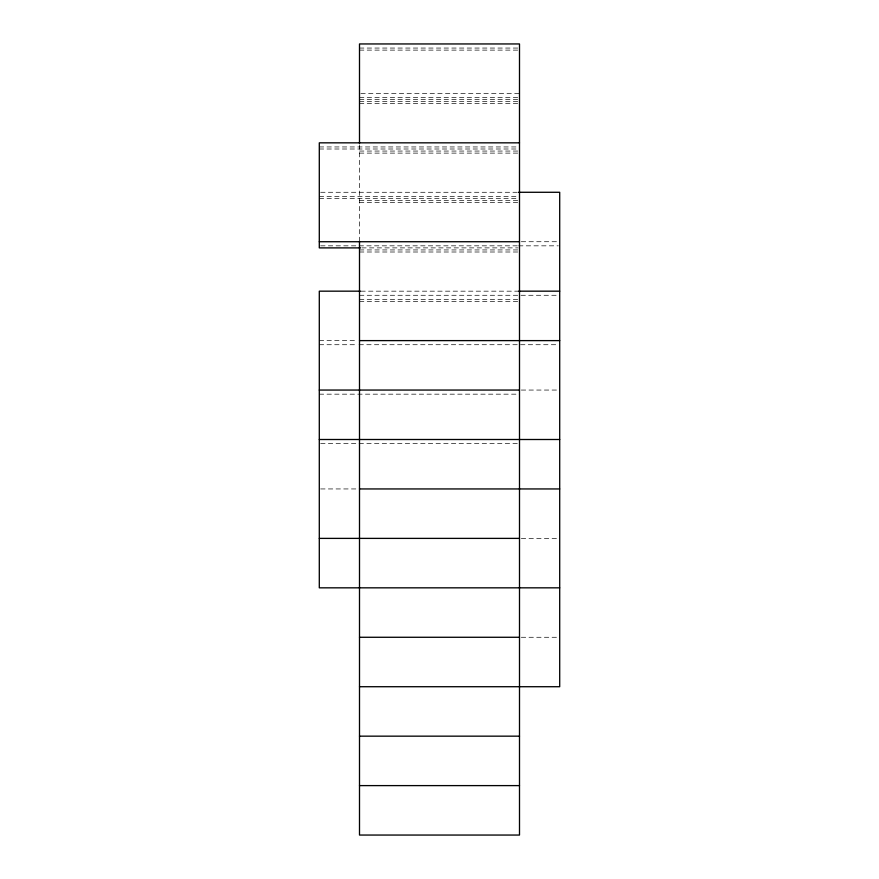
<?xml version="1.0" encoding="UTF-8"?>
<svg xmlns="http://www.w3.org/2000/svg" width="879" height="879" viewBox="0 0 879 879"><rect width="100%" height="100%" fill="white"/><g stroke="black" fill="none" stroke-linecap="round" stroke-linejoin="round"><path stroke-width="0.66" stroke-dasharray="4.39 3.3" d="M359.5 48.059L519.5 48.059M359.5 50.114L519.5 50.114M360.862 93.394L519.5 93.394M359.5 97.503L519.5 97.503M359.5 99.558L519.5 99.558M359.5 101.612L519.5 101.612M359.5 103.667L519.5 103.667M319.297 146.947L518.138 146.947M319.297 149.001L518.138 149.001M359.5 151.056L519.5 151.056M359.5 153.111L519.5 153.111M320.67 192.281L519.5 192.281M319.297 196.391L519.5 196.391M319.297 198.445L518.127 198.445M359.5 200.5L519.5 200.5M359.5 202.555L519.5 202.555M521.313 241.725L559.703 241.725M320.67 245.834L518.127 245.834M518.566 245.834L558.33 245.834M361.807 247.889L518.127 247.889M359.5 249.944L519.5 249.944M359.5 251.998L519.5 251.998M360.862 291.169L518.138 291.169M359.5 295.278L559.703 295.278M359.5 299.387L519.5 299.387M359.5 301.442L519.5 301.442M319.297 340.612L357.687 340.612M319.297 344.722L357.687 344.722M359.061 344.722L558.33 344.722M521.313 390.056L558.33 390.056M319.297 394.166L519.5 394.166M320.67 443.609L518.127 443.609M320.67 488.944L357.687 488.944M521.313 538.387L558.33 538.387M521.313 637.275L558.33 637.275M359.5 144.87L359.5 241.725"/><path stroke-width="1.32" d="M519.5 142.837L319.297 142.837L319.297 247.889L360.434 247.889M518.566 192.281L559.703 192.281L559.703 686.719L359.5 686.719M319.297 241.725L519.5 241.725M360.434 291.169L319.297 291.169L319.297 587.831L559.703 587.831M518.566 291.169L559.703 291.169M359.5 340.612L559.703 340.612M319.297 390.056L519.5 390.056M319.297 439.5L559.703 439.5M359.5 488.944L559.703 488.944M319.297 538.387L519.5 538.387M359.5 637.275L519.5 637.275M359.5 736.162L519.5 736.162M359.5 785.606L519.5 785.606M359.5 143.508L359.5 43.95L519.5 43.95L519.5 835.05L359.5 835.05L359.5 241.725"/></g></svg>
